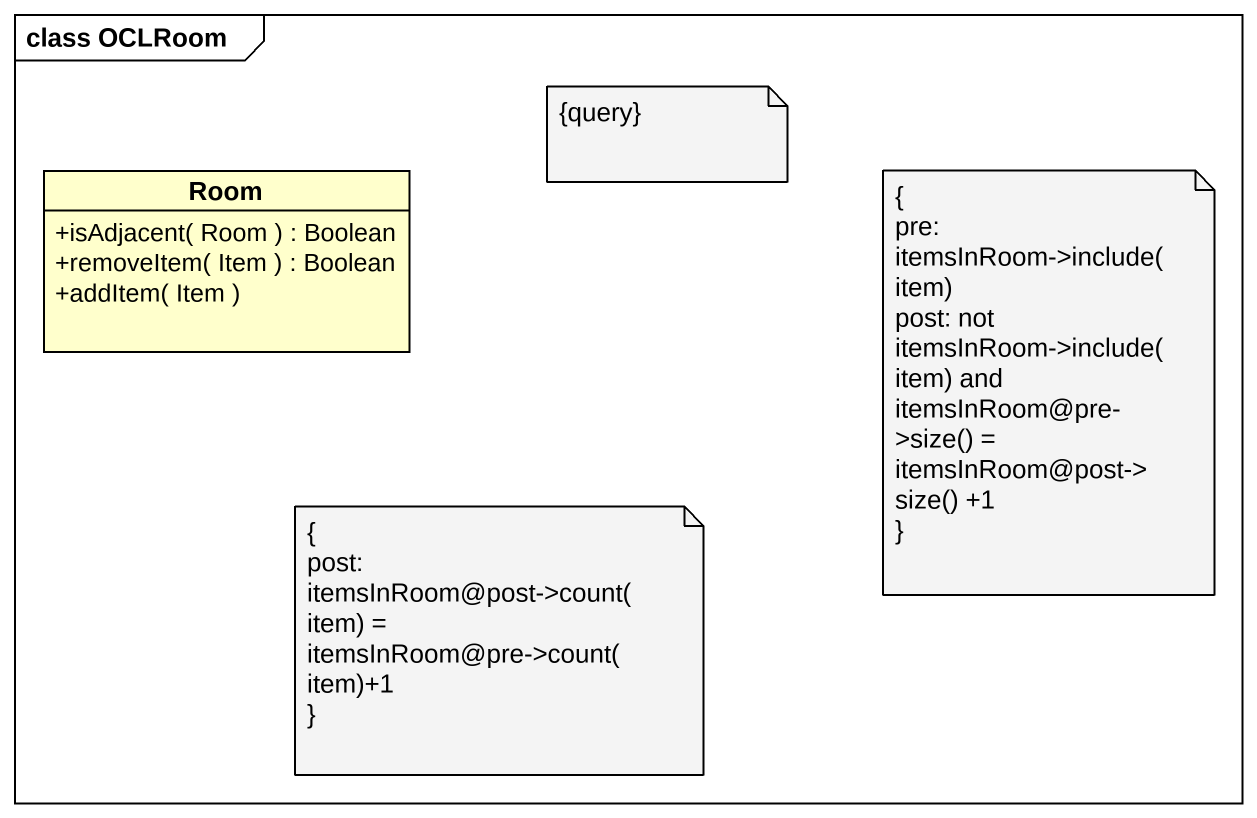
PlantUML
@startuml
mainframe class OCLRoom
hide circle
hide empty members
skinparam classAttributeIconSize 0
class Room {
  +isAdjacent( Room ) : Boolean
  +removeItem( Item ) : Boolean
  +addItem( Item )
}
note as N1
  {query}
end note
note as N2
  {
  pre: itemsInRoom->include(item)
  post: not itemsInRoom->include(item) and itemsInRoom@pre->size() = itemsInRoom@post-> size() +1
  ~}
end note
note as N3
  {
  post: itemsInRoom@post->count(item) = itemsInRoom@pre->count(item)+1
  ~}
end note
@enduml
